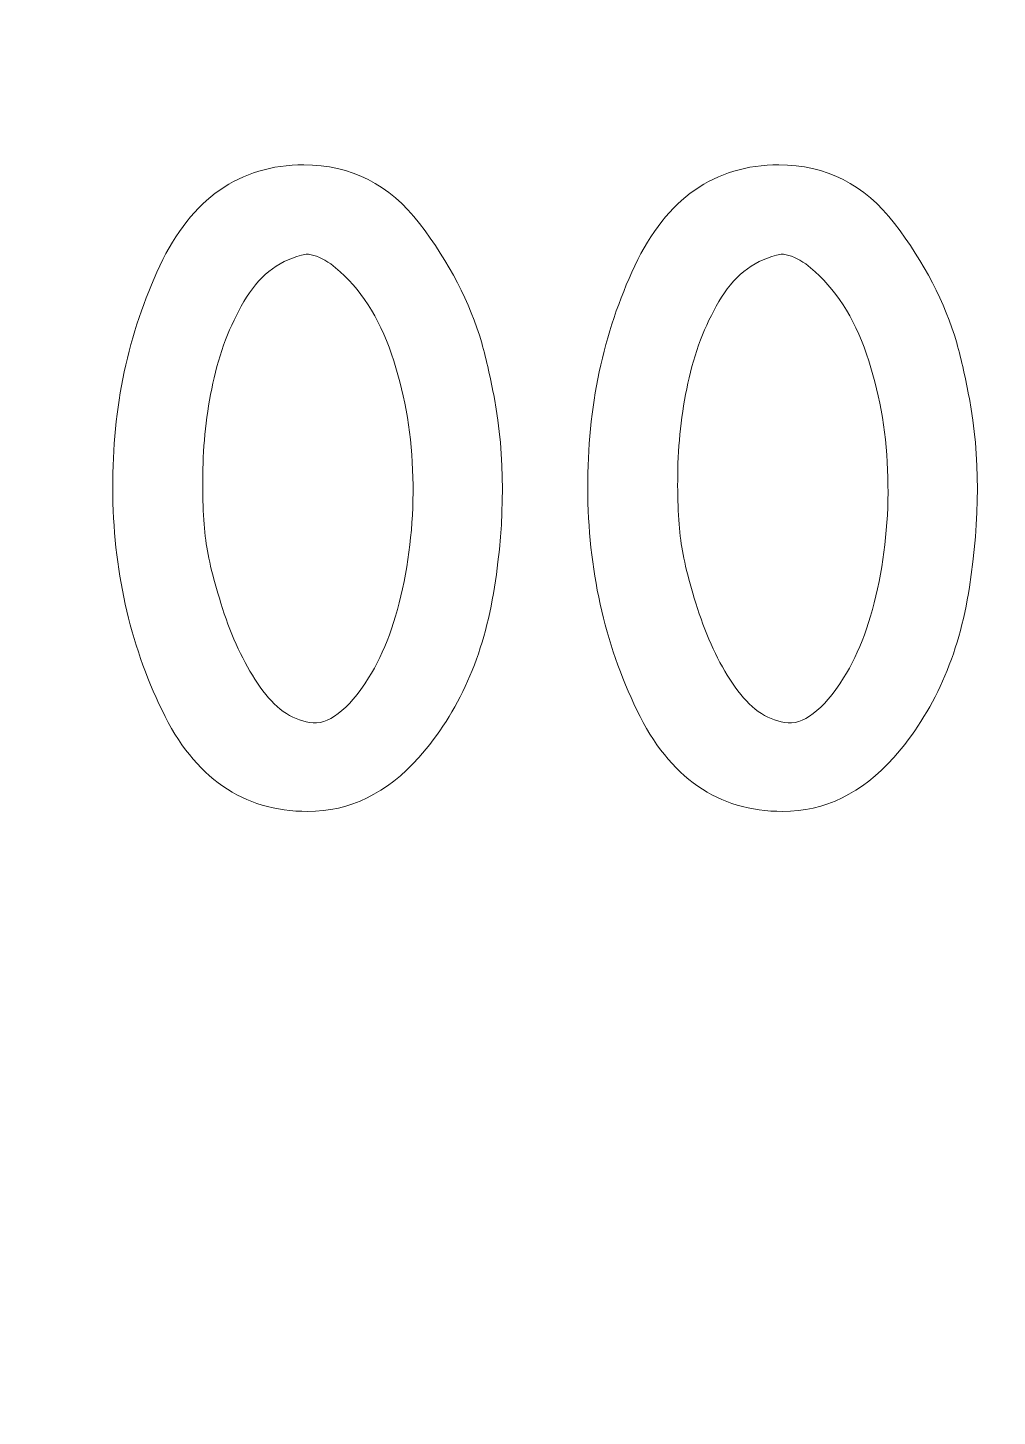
# Model space of a CAD drawing. Header units: millimetres. Extents: x -213 to 146, y -128 to 100.
# Drawn here: x 12.64 to 17.4, y -103.3 to -96.48 of the extents above; entities that cross this region are included whole.
import ezdxf

# ---------------------------------------------------------------- set-up
doc = ezdxf.new("R2010")
doc.units = ezdxf.units.MM
doc.header["$MEASUREMENT"] = 0
doc.layers.add('CUT', color=7, linetype='Continuous')
doc.layers.add('Engrave', color=7, linetype='Continuous')

msp = doc.modelspace()

# ---------------------------------------------------------------- linework, layer by layer
at = {"layer": 'CUT', "color": 250, "lineweight": 9}
msp.add_open_spline([(44.8641, -128.0302), (44.8641, -128.0302), (65.7599, -128.0302), (65.7599, -128.0302), (65.7599, -128.0302), (66.158, -128.03), (66.5397, -127.8716), (66.821, -127.5899), (66.821, -127.5899), (67.1023, -127.3083), (67.2602, -126.9283), (67.2599, -126.5302), (67.2599, -126.5302), (67.2599, -126.5302), (67.2599, -114.5427), (67.2599, -114.5427), (67.2599, -114.5427), (67.2589, -112.9524), (67.8897, -111.4269), (69.0135, -110.3017), (69.0135, -110.3017), (70.1373, -109.1764), (71.6696, -108.5437), (73.2599, -108.5427), (73.2599, -108.5427), (73.2599, -108.5427), (75.7224, -108.5427), (75.7224, -108.5427), (75.7224, -108.5427), (76.1205, -108.5425), (76.5022, -108.3841), (76.7835, -108.1024), (76.7835, -108.1024), (77.0648, -107.8208), (77.2227, -107.4408), (77.2224, -107.0427), (77.2224, -107.0427), (77.2224, -107.0427), (77.2224, -74.4177), (77.2224, -74.4177), (77.2224, -74.4177), (77.2222, -74.0196), (77.0638, -73.638), (76.7821, -73.3567), (76.7821, -73.3567), (76.5005, -73.0754), (76.1205, -72.9175), (75.7224, -72.9177), (75.7224, -72.9177), (75.7224, -72.9177), (73.2599, -72.9177), (73.2599, -72.9177), (73.2599, -72.9177), (71.6696, -72.9187), (70.1441, -72.288), (69.0189, -71.1642), (69.0189, -71.1642), (67.8937, -70.0404), (67.2609, -68.508), (67.2599, -66.9177), (67.2599, -66.9177), (67.2599, -66.9177), (67.2599, -54.9302), (67.2599, -54.9302), (67.2599, -54.9302), (67.2597, -54.5321), (67.1013, -54.1505), (66.8196, -53.8692), (66.8196, -53.8692), (66.538, -53.5879), (66.158, -53.43), (65.7599, -53.4302), (65.7599, -53.4302), (65.7599, -53.4302), (-55.7651, -53.4302), (-55.7651, -53.4302), (-55.7651, -53.4302), (-56.1631, -53.4305), (-56.5448, -53.5889), (-56.8261, -53.8705), (-56.8261, -53.8705), (-57.1074, -54.1522), (-57.2653, -54.5321), (-57.2651, -54.9302), (-57.2651, -54.9302), (-57.2651, -54.9302), (-57.2651, -66.9177), (-57.2651, -66.9177), (-57.2651, -66.9177), (-57.2641, -68.508), (-57.8948, -70.0336), (-59.0186, -71.1588), (-59.0186, -71.1588), (-60.1424, -72.284), (-61.6748, -72.9167), (-63.2651, -72.9177), (-63.2651, -72.9177), (-63.2651, -72.9177), (-65.7276, -72.9177), (-65.7276, -72.9177), (-65.7276, -72.9177), (-66.1256, -72.918), (-66.5073, -73.0764), (-66.7886, -73.358), (-66.7886, -73.358), (-67.0699, -73.6397), (-67.2278, -74.0196), (-67.2276, -74.4177), (-67.2276, -74.4177), (-67.2276, -74.4177), (-67.2276, -107.0427), (-67.2276, -107.0427), (-67.2276, -107.0427), (-67.2273, -107.4408), (-67.0689, -107.8225), (-66.7873, -108.1038), (-66.7873, -108.1038), (-66.5056, -108.3851), (-66.1256, -108.543), (-65.7276, -108.5427), (-65.7276, -108.5427), (-65.7276, -108.5427), (-63.2651, -108.5427), (-63.2651, -108.5427), (-63.2651, -108.5427), (-61.6748, -108.5417), (-60.1492, -109.1725), (-59.024, -110.2963), (-59.024, -110.2963), (-57.8988, -111.4201), (-57.2661, -112.9524), (-57.2651, -114.5427), (-57.2651, -114.5427), (-57.2651, -114.5427), (-57.2651, -126.5302), (-57.2651, -126.5302), (-57.2651, -126.5302), (-57.2648, -126.9283), (-57.1064, -127.31), (-56.8248, -127.5913), (-56.8248, -127.5913), (-56.5431, -127.8726), (-56.1631, -128.0305), (-55.7651, -128.0302), (-55.7651, -128.0302), (-55.7651, -128.0302), (44.8641, -128.0302), (44.8641, -128.0302)], degree=3, knots=[0, 0, 0, 0, 0.026316, 0.026316, 0.026316, 0.026316, 0.052632, 0.052632, 0.052632, 0.052632, 0.078947, 0.078947, 0.078947, 0.078947, 0.105263, 0.105263, 0.105263, 0.105263, 0.131579, 0.131579, 0.131579, 0.131579, 0.157895, 0.157895, 0.157895, 0.157895, 0.184211, 0.184211, 0.184211, 0.184211, 0.210526, 0.210526, 0.210526, 0.210526, 0.236842, 0.236842, 0.236842, 0.236842, 0.263158, 0.263158, 0.263158, 0.263158, 0.289474, 0.289474, 0.289474, 0.289474, 0.315789, 0.315789, 0.315789, 0.315789, 0.342105, 0.342105, 0.342105, 0.342105, 0.368421, 0.368421, 0.368421, 0.368421, 0.394737, 0.394737, 0.394737, 0.394737, 0.421053, 0.421053, 0.421053, 0.421053, 0.447368, 0.447368, 0.447368, 0.447368, 0.473684, 0.473684, 0.473684, 0.473684, 0.5, 0.5, 0.5, 0.5, 0.526316, 0.526316, 0.526316, 0.526316, 0.552632, 0.552632, 0.552632, 0.552632, 0.578947, 0.578947, 0.578947, 0.578947, 0.605263, 0.605263, 0.605263, 0.605263, 0.631579, 0.631579, 0.631579, 0.631579, 0.657895, 0.657895, 0.657895, 0.657895, 0.684211, 0.684211, 0.684211, 0.684211, 0.710526, 0.710526, 0.710526, 0.710526, 0.736842, 0.736842, 0.736842, 0.736842, 0.763158, 0.763158, 0.763158, 0.763158, 0.789474, 0.789474, 0.789474, 0.789474, 0.815789, 0.815789, 0.815789, 0.815789, 0.842105, 0.842105, 0.842105, 0.842105, 0.868421, 0.868421, 0.868421, 0.868421, 0.894737, 0.894737, 0.894737, 0.894737, 0.921053, 0.921053, 0.921053, 0.921053, 0.947368, 0.947368, 0.947368, 0.947368, 1, 1, 1, 1], dxfattribs=at)
at = {"layer": 'Engrave', "color": 240, "lineweight": 9}
for points, knots in [([(14, -97.1552), (14.2317, -97.1552), (14.4207, -97.2515), (14.5678, -97.4436), (14.5678, -97.4436), (14.7143, -97.6357), (14.8159, -97.8309), (14.8731, -98.0294), (14.8731, -98.0294), (14.8969, -98.1162), (14.9175, -98.2072), (14.935, -98.3024), (14.935, -98.3024), (14.9879, -98.5845), (14.9879, -98.8935), (14.9355, -99.2295), (14.9355, -99.2295), (14.8837, -99.5656), (14.7599, -99.8439), (14.5646, -100.0651), (14.5646, -100.0651), (14.4074, -100.2418), (14.2254, -100.3302), (14.019, -100.3302), (14.019, -100.3302), (13.7015, -100.3302), (13.4629, -100.1646), (13.3036, -99.8338), (13.3036, -99.8338), (13.1438, -99.5031), (13.0628, -99.1396), (13.0618, -98.7427), (13.0618, -98.7427), (13.0602, -98.3458), (13.1374, -97.9818), (13.293, -97.651), (13.293, -97.651), (13.4491, -97.3203), (13.6851, -97.1552), (14, -97.1552)], [0, 0, 0, 0, 0.090909, 0.090909, 0.090909, 0.090909, 0.181818, 0.181818, 0.181818, 0.181818, 0.272727, 0.272727, 0.272727, 0.272727, 0.363636, 0.363636, 0.363636, 0.363636, 0.454545, 0.454545, 0.454545, 0.454545, 0.545455, 0.545455, 0.545455, 0.545455, 0.636364, 0.636364, 0.636364, 0.636364, 0.727273, 0.727273, 0.727273, 0.727273, 0.818182, 0.818182, 0.818182, 0.818182, 1, 1, 1, 1]), ([(16.3315, -97.1552), (16.5632, -97.1552), (16.7522, -97.2515), (16.8993, -97.4436), (16.8993, -97.4436), (17.0458, -97.6357), (17.1474, -97.8309), (17.2046, -98.0294), (17.2046, -98.0294), (17.2284, -98.1162), (17.249, -98.2072), (17.2665, -98.3024), (17.2665, -98.3024), (17.3194, -98.5845), (17.3194, -98.8935), (17.267, -99.2295), (17.267, -99.2295), (17.2152, -99.5656), (17.0914, -99.8439), (16.8961, -100.0651), (16.8961, -100.0651), (16.7389, -100.2418), (16.5569, -100.3302), (16.3505, -100.3302), (16.3505, -100.3302), (16.033, -100.3302), (15.7944, -100.1646), (15.6351, -99.8338), (15.6351, -99.8338), (15.4753, -99.5031), (15.3943, -99.1396), (15.3933, -98.7427), (15.3933, -98.7427), (15.3917, -98.3458), (15.4689, -97.9818), (15.6245, -97.651), (15.6245, -97.651), (15.7806, -97.3203), (16.0166, -97.1552), (16.3315, -97.1552)], [0, 0, 0, 0, 0.090909, 0.090909, 0.090909, 0.090909, 0.181818, 0.181818, 0.181818, 0.181818, 0.272727, 0.272727, 0.272727, 0.272727, 0.363636, 0.363636, 0.363636, 0.363636, 0.454545, 0.454545, 0.454545, 0.454545, 0.545455, 0.545455, 0.545455, 0.545455, 0.636364, 0.636364, 0.636364, 0.636364, 0.727273, 0.727273, 0.727273, 0.727273, 0.818182, 0.818182, 0.818182, 0.818182, 1, 1, 1, 1]), ([(14.0111, -97.5939), (13.8883, -97.6187), (13.7904, -97.6891), (13.719, -97.805), (13.719, -97.805), (13.647, -97.9204), (13.5941, -98.0521), (13.5597, -98.2003), (13.5597, -98.2003), (13.5258, -98.3479), (13.5073, -98.4972), (13.5041, -98.648), (13.5041, -98.648), (13.501, -98.7988), (13.5068, -98.9216), (13.5211, -99.0157), (13.5211, -99.0157), (13.5338, -99.1046), (13.5629, -99.2189), (13.6094, -99.3592), (13.6094, -99.3592), (13.656, -99.4989), (13.7148, -99.6195), (13.7857, -99.7201), (13.7857, -99.7201), (13.856, -99.8211), (13.937, -99.8788), (14.028, -99.8936), (14.028, -99.8936), (14.119, -99.909), (14.2159, -99.8354), (14.318, -99.6746), (14.318, -99.6746), (14.3958, -99.5502), (14.4535, -99.3925), (14.4916, -99.2015), (14.4916, -99.2015), (14.5297, -99.0105), (14.5434, -98.8152), (14.5318, -98.6157), (14.5318, -98.6157), (14.5207, -98.4162), (14.4826, -98.2278), (14.418, -98.0511), (14.418, -98.0511), (14.3535, -97.8743), (14.2582, -97.7383), (14.1317, -97.642), (14.1317, -97.642), (14.0936, -97.615), (14.0577, -97.5992), (14.0233, -97.5939), (14.0233, -97.5939), (14.0222, -97.5939), (14.0211, -97.5939), (14.0196, -97.5939), (14.0196, -97.5939), (14.018, -97.5939), (14.0153, -97.5939), (14.0111, -97.5939)], [0, 0, 0, 0, 0.0625, 0.0625, 0.0625, 0.0625, 0.125, 0.125, 0.125, 0.125, 0.1875, 0.1875, 0.1875, 0.1875, 0.25, 0.25, 0.25, 0.25, 0.3125, 0.3125, 0.3125, 0.3125, 0.375, 0.375, 0.375, 0.375, 0.4375, 0.4375, 0.4375, 0.4375, 0.5, 0.5, 0.5, 0.5, 0.5625, 0.5625, 0.5625, 0.5625, 0.625, 0.625, 0.625, 0.625, 0.6875, 0.6875, 0.6875, 0.6875, 0.75, 0.75, 0.75, 0.75, 0.8125, 0.8125, 0.8125, 0.8125, 0.875, 0.875, 0.875, 0.875, 1, 1, 1, 1]), ([(16.3426, -97.5939), (16.2198, -97.6187), (16.1219, -97.6891), (16.0505, -97.805), (16.0505, -97.805), (15.9785, -97.9204), (15.9256, -98.0521), (15.8912, -98.2003), (15.8912, -98.2003), (15.8573, -98.3479), (15.8388, -98.4972), (15.8356, -98.648), (15.8356, -98.648), (15.8325, -98.7988), (15.8383, -98.9216), (15.8526, -99.0157), (15.8526, -99.0157), (15.8653, -99.1046), (15.8944, -99.2189), (15.9409, -99.3592), (15.9409, -99.3592), (15.9875, -99.4989), (16.0463, -99.6195), (16.1172, -99.7201), (16.1172, -99.7201), (16.1875, -99.8211), (16.2685, -99.8788), (16.3595, -99.8936), (16.3595, -99.8936), (16.4505, -99.909), (16.5474, -99.8354), (16.6495, -99.6746), (16.6495, -99.6746), (16.7273, -99.5502), (16.785, -99.3925), (16.8231, -99.2015), (16.8231, -99.2015), (16.8612, -99.0105), (16.8749, -98.8152), (16.8633, -98.6157), (16.8633, -98.6157), (16.8522, -98.4162), (16.8141, -98.2278), (16.7495, -98.0511), (16.7495, -98.0511), (16.685, -97.8743), (16.5897, -97.7383), (16.4632, -97.642), (16.4632, -97.642), (16.4251, -97.615), (16.3892, -97.5992), (16.3548, -97.5939), (16.3548, -97.5939), (16.3537, -97.5939), (16.3526, -97.5939), (16.3511, -97.5939), (16.3511, -97.5939), (16.3495, -97.5939), (16.3468, -97.5939), (16.3426, -97.5939)], [0, 0, 0, 0, 0.0625, 0.0625, 0.0625, 0.0625, 0.125, 0.125, 0.125, 0.125, 0.1875, 0.1875, 0.1875, 0.1875, 0.25, 0.25, 0.25, 0.25, 0.3125, 0.3125, 0.3125, 0.3125, 0.375, 0.375, 0.375, 0.375, 0.4375, 0.4375, 0.4375, 0.4375, 0.5, 0.5, 0.5, 0.5, 0.5625, 0.5625, 0.5625, 0.5625, 0.625, 0.625, 0.625, 0.625, 0.6875, 0.6875, 0.6875, 0.6875, 0.75, 0.75, 0.75, 0.75, 0.8125, 0.8125, 0.8125, 0.8125, 0.875, 0.875, 0.875, 0.875, 1, 1, 1, 1])]:
    msp.add_open_spline(points, degree=3, knots=knots, dxfattribs=at)

doc.saveas('drawing.dxf')
